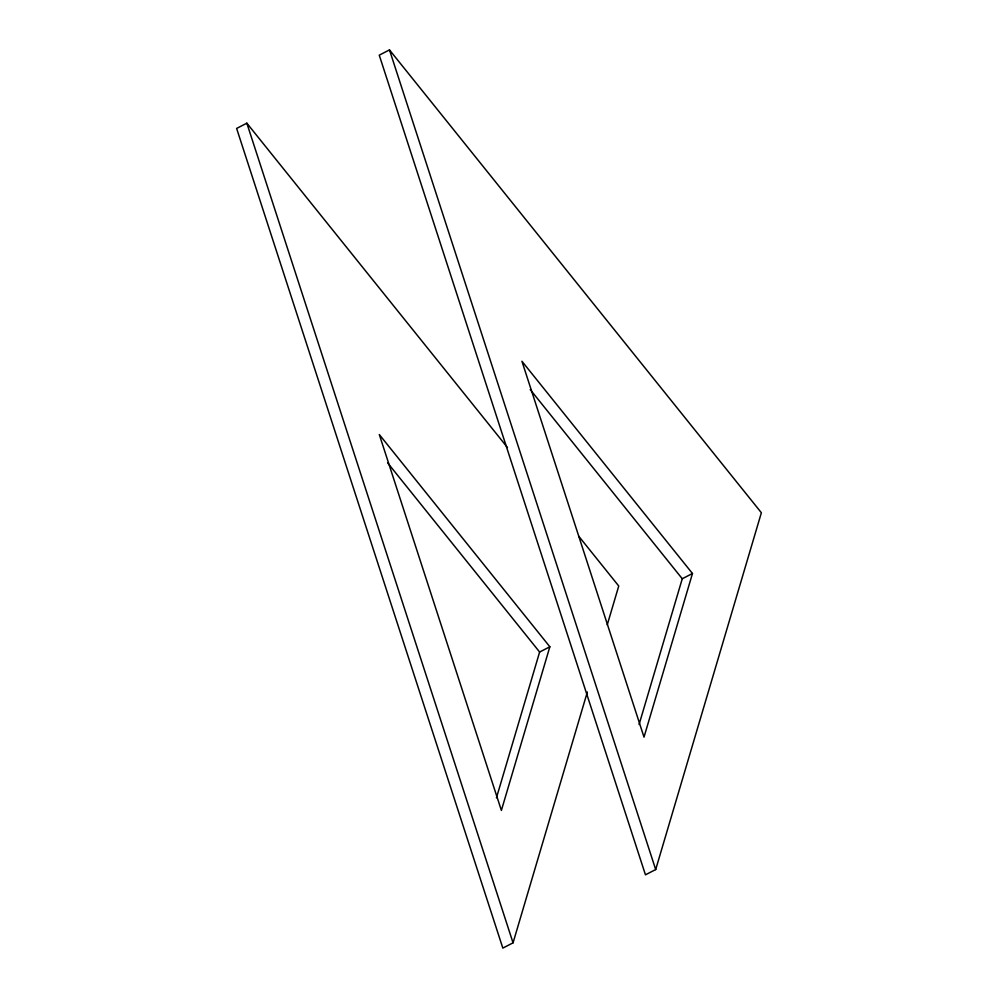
<?xml version="1.0" encoding="UTF-8"?>
<svg xmlns="http://www.w3.org/2000/svg" width="998" height="998" viewBox="0 0 998 998"><rect width="100%" height="100%" fill="white"/><g stroke="black" fill="none" stroke-linecap="round" stroke-linejoin="round"><path stroke-width="1.5" d="M496.443 797.826L539.631 652.043L549.848 646.779L379.302 434.529L501.383 810.413L549.848 646.779M507.471 447.528L246.843 123.178L236.626 128.443L502.83 948.1L513.047 942.836L587.348 692.013M607.246 624.835L618.748 586.013L578.728 536.213M639.069 724.536L682.258 578.753L692.475 573.501L521.929 361.251L644.009 737.123L692.475 573.501M655.686 869.557L761.374 512.735L389.482 49.9L379.252 55.164L645.457 874.822L655.686 869.557L389.482 49.9M530.225 389.557L682.258 578.753M387.598 462.835L539.631 652.043M246.843 123.178L513.047 942.836"/></g></svg>
